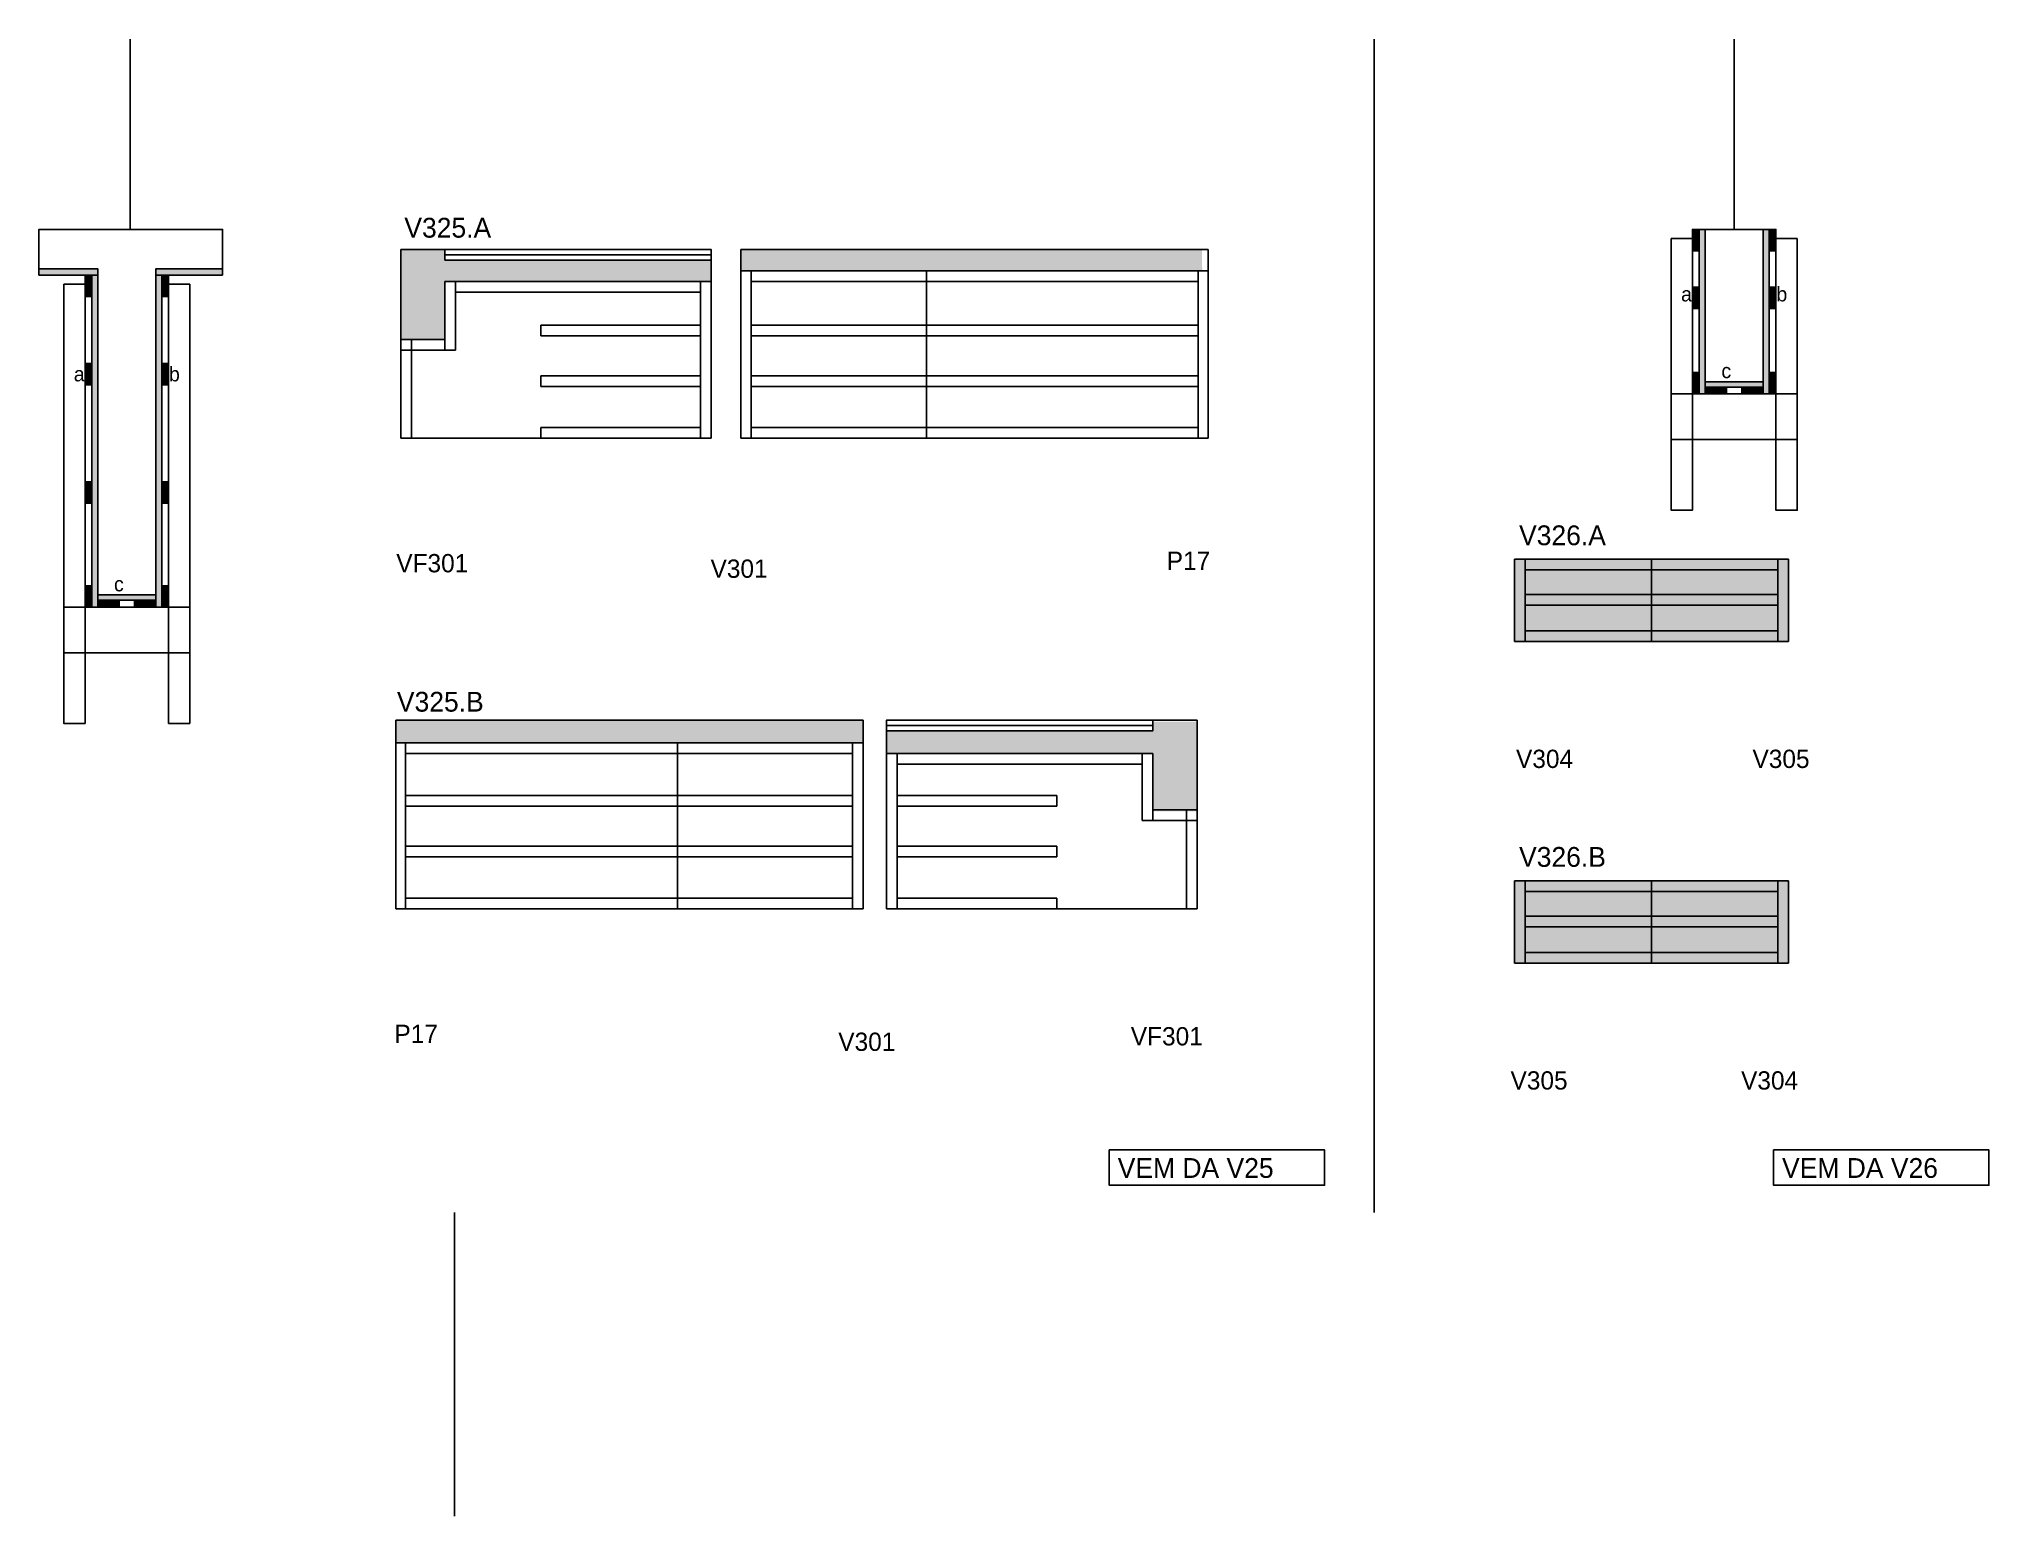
# Model space of a CAD drawing. Header units: metres. Extents: x 3626 to 4907, y 1610 to 2580.
import ezdxf

# ---------------------------------------------------------------- set-up
doc = ezdxf.new("R2010")
doc.units = ezdxf.units.M
for name, color, linetype in [('5', 7, 'Continuous'), ('CONCRETO', 7, 'Continuous'), ('COTA', 7, 'Continuous'), ('detalhes', 7, 'Continuous'), ('Hachura', 7, 'Continuous'), ('Madeira', 7, 'Continuous'), ('Painéis', 7, 'Continuous'), ('REAPROVEITAMENTO', 7, 'Continuous'), ('SARR_2.2x7', 7, 'Continuous'), ('SARR_3.5x7', 7, 'Continuous'), ('Texto Seção', 7, 'Continuous')]:
    doc.layers.add(name, color=color, linetype=linetype)

msp = doc.modelspace()

# ---------------------------------------------------------------- hatches: boundary and pattern name
at = {"layer": 'COTA'}
h = msp.add_hatch(color=7, dxfattribs=at)
h.dxf.hatch_style = 1
h.paths.add_polyline_path([(3892.9, 2382.7), (3892.9, 2420.7), (3892.9, 2420.7), (4067.9, 2420.7), (4067.9, 2420.7), (4067.9, 2434.7), (4067.9, 2434.7), (3892.9, 2434.7), (3892.9, 2434.7), (3892.9, 2441.7), (3892.9, 2441.7), (3863.9, 2441.7), (3863.9, 2441.7), (3863.9, 2382.7), (3863.9, 2382.7), (3892.9, 2382.7)])
h = msp.add_hatch(color=7, dxfattribs=at)
h.dxf.hatch_style = 1
h.paths.add_polyline_path([(4087.2, 2441.7), (4087.2, 2427.7), (4087.2, 2427.7), (4390.3, 2427.7), (4390.3, 2427.7), (4390.1, 2441.7), (4390.1, 2441.7), (4087.2, 2441.7)])
h = msp.add_hatch(color=7, dxfattribs=at)
h.dxf.hatch_style = 1
h.paths.add_polyline_path([(4167.6, 2132.7), (4167.6, 2117.7), (4167.6, 2117.7), (3860.5, 2117.7), (3860.5, 2117.7), (3860.8, 2132.7), (3860.8, 2132.7), (4167.6, 2132.7)])
h = msp.add_hatch(color=7, dxfattribs=at)
h.dxf.hatch_style = 1
h.paths.add_polyline_path([(4357.9, 2072.7), (4357.9, 2110.7), (4357.9, 2110.7), (4183, 2110.7), (4183, 2110.7), (4183, 2125.7), (4183, 2125.7), (4357.9, 2125.7), (4357.9, 2125.7), (4357.9, 2131.7), (4357.9, 2131.7), (4386.9, 2131.7), (4386.9, 2131.7), (4386.9, 2072.7), (4386.9, 2072.7), (4357.9, 2072.7)])
at = {"layer": 'Hachura'}
h = msp.add_hatch(color=7, dxfattribs=at)
h.dxf.hatch_style = 1
h.paths.add_polyline_path([(4716.7, 2440.9), (4712.3, 2440.9), (4712.3, 2440.9), (4712.3, 2454.9), (4712.3, 2454.9), (4716.7, 2454.9), (4716.7, 2454.9), (4716.7, 2440.9)])
h = msp.add_hatch(color=7, dxfattribs=at)
h.dxf.hatch_style = 1
h.paths.add_polyline_path([(4720.7, 2454.9), (4716.7, 2454.9), (4716.7, 2454.9), (4716.7, 2346.9), (4716.7, 2346.9), (4720.7, 2346.9), (4720.7, 2346.9), (4720.7, 2454.9)])
h = msp.add_hatch(color=7, dxfattribs=at)
h.dxf.hatch_style = 1
h.paths.add_polyline_path([(4762.7, 2454.9), (4758.7, 2454.9), (4758.7, 2454.9), (4758.7, 2346.9), (4758.7, 2346.9), (4762.7, 2346.9), (4762.7, 2346.9), (4762.7, 2454.9)])
h = msp.add_hatch(color=7, dxfattribs=at)
h.dxf.hatch_style = 1
h.paths.add_polyline_path([(4762.7, 2440.9), (4767.1, 2440.9), (4767.1, 2440.9), (4767.1, 2454.9), (4767.1, 2454.9), (4762.7, 2454.9), (4762.7, 2454.9), (4762.7, 2440.9)])
h = msp.add_hatch(color=7, dxfattribs=at)
h.dxf.hatch_style = 1
h.paths.add_polyline_path([(3665, 2424.9), (3665, 2428.9), (3665, 2428.9), (3626.3, 2428.9), (3626.3, 2428.9), (3626.3, 2424.9), (3626.3, 2424.9), (3665, 2424.9)])
h = msp.add_hatch(color=7, dxfattribs=at)
h.dxf.hatch_style = 1
h.paths.add_polyline_path([(3656.6, 2410.9), (3661, 2410.9), (3661, 2410.9), (3661, 2424.9), (3661, 2424.9), (3656.6, 2424.9), (3656.6, 2424.9), (3656.6, 2410.9)])
h = msp.add_hatch(color=7, dxfattribs=at)
h.dxf.hatch_style = 1
h.paths.add_polyline_path([(3661, 2424.9), (3665, 2424.9), (3665, 2424.9), (3665, 2206.9), (3665, 2206.9), (3661, 2206.9), (3661, 2206.9), (3661, 2424.9)])
h = msp.add_hatch(color=7, dxfattribs=at)
h.dxf.hatch_style = 1
h.paths.add_polyline_path([(3746.9, 2424.9), (3746.9, 2428.9), (3746.9, 2428.9), (3703, 2428.9), (3703, 2428.9), (3703, 2424.9), (3703, 2424.9), (3746.9, 2424.9)])
h = msp.add_hatch(color=7, dxfattribs=at)
h.dxf.hatch_style = 1
h.paths.add_polyline_path([(3707, 2426.9), (3703, 2426.9), (3703, 2426.9), (3703, 2206.9), (3703, 2206.9), (3707, 2206.9), (3707, 2206.9), (3707, 2426.9)])
h = msp.add_hatch(color=7, dxfattribs=at)
h.dxf.hatch_style = 1
h.paths.add_polyline_path([(3711.4, 2410.9), (3707, 2410.9), (3707, 2410.9), (3707, 2424.9), (3707, 2424.9), (3711.4, 2424.9), (3711.4, 2424.9), (3711.4, 2410.9)])
h = msp.add_hatch(color=7, dxfattribs=at)
h.dxf.hatch_style = 1
h.paths.add_polyline_path([(4716.7, 2402.9), (4712.3, 2402.9), (4712.3, 2402.9), (4712.3, 2416.9), (4712.3, 2416.9), (4716.7, 2416.9), (4716.7, 2416.9), (4716.7, 2402.9)])
h = msp.add_hatch(color=7, dxfattribs=at)
h.dxf.hatch_style = 1
h.paths.add_polyline_path([(4762.7, 2402.9), (4767.1, 2402.9), (4767.1, 2402.9), (4767.1, 2416.9), (4767.1, 2416.9), (4762.7, 2416.9), (4762.7, 2416.9), (4762.7, 2402.9)])
h = msp.add_hatch(color=7, dxfattribs=at)
h.dxf.hatch_style = 1
h.paths.add_polyline_path([(3656.6, 2352.9), (3661, 2352.9), (3661, 2352.9), (3661, 2366.9), (3661, 2366.9), (3656.6, 2366.9), (3656.6, 2366.9), (3656.6, 2352.9)])
h = msp.add_hatch(color=7, dxfattribs=at)
h.dxf.hatch_style = 1
h.paths.add_polyline_path([(3711.4, 2352.9), (3707, 2352.9), (3707, 2352.9), (3707, 2366.9), (3707, 2366.9), (3711.4, 2366.9), (3711.4, 2366.9), (3711.4, 2352.9)])
h = msp.add_hatch(color=7, dxfattribs=at)
h.dxf.hatch_style = 1
h.paths.add_polyline_path([(4716.7, 2346.9), (4712.3, 2346.9), (4712.3, 2346.9), (4712.3, 2360.9), (4712.3, 2360.9), (4716.7, 2360.9), (4716.7, 2360.9), (4716.7, 2346.9)])
h = msp.add_hatch(color=7, dxfattribs=at)
h.dxf.hatch_style = 1
h.paths.add_polyline_path([(4762.7, 2346.9), (4767.1, 2346.9), (4767.1, 2346.9), (4767.1, 2360.9), (4767.1, 2360.9), (4762.7, 2360.9), (4762.7, 2360.9), (4762.7, 2346.9)])
h = msp.add_hatch(color=7, dxfattribs=at)
h.dxf.hatch_style = 1
h.paths.add_polyline_path([(4758.7, 2351.3), (4758.7, 2354.9), (4758.7, 2354.9), (4720.7, 2354.9), (4720.7, 2354.9), (4720.7, 2351.3), (4720.7, 2351.3), (4758.7, 2351.3)])
h = msp.add_hatch(color=7, dxfattribs=at)
h.dxf.hatch_style = 1
h.paths.add_polyline_path([(4720.7, 2346.9), (4720.7, 2351.3), (4720.7, 2351.3), (4734.7, 2351.3), (4734.7, 2351.3), (4734.7, 2346.9), (4734.7, 2346.9), (4720.7, 2346.9)])
h = msp.add_hatch(color=7, dxfattribs=at)
h.dxf.hatch_style = 1
h.paths.add_polyline_path([(4758.7, 2346.9), (4758.7, 2351.3), (4758.7, 2351.3), (4744.7, 2351.3), (4744.7, 2351.3), (4744.7, 2346.9), (4744.7, 2346.9), (4758.7, 2346.9)])
h = msp.add_hatch(color=7, dxfattribs=at)
h.dxf.hatch_style = 1
h.paths.add_polyline_path([(3656.6, 2275.2), (3661, 2275.2), (3661, 2275.2), (3661, 2289.2), (3661, 2289.2), (3656.6, 2289.2), (3656.6, 2289.2), (3656.6, 2275.2)])
h = msp.add_hatch(color=7, dxfattribs=at)
h.dxf.hatch_style = 1
h.paths.add_polyline_path([(3711.4, 2275.2), (3707, 2275.2), (3707, 2275.2), (3707, 2289.2), (3707, 2289.2), (3711.4, 2289.2), (3711.4, 2289.2), (3711.4, 2275.2)])
h = msp.add_hatch(color=7, dxfattribs=at)
h.dxf.hatch_style = 1
h.paths.add_polyline_path([(3656.6, 2206.9), (3661, 2206.9), (3661, 2206.9), (3661, 2220.9), (3661, 2220.9), (3656.6, 2220.9), (3656.6, 2220.9), (3656.6, 2206.9)])
h = msp.add_hatch(color=7, dxfattribs=at)
h.dxf.hatch_style = 1
h.paths.add_polyline_path([(3711.4, 2206.9), (3707, 2206.9), (3707, 2206.9), (3707, 2220.9), (3707, 2220.9), (3711.4, 2220.9), (3711.4, 2220.9), (3711.4, 2206.9)])
h = msp.add_hatch(color=7, dxfattribs=at)
h.dxf.hatch_style = 1
h.paths.add_polyline_path([(3703, 2211.3), (3703, 2214.9), (3703, 2214.9), (3665, 2214.9), (3665, 2214.9), (3665, 2211.3), (3665, 2211.3), (3703, 2211.3)])
h = msp.add_hatch(color=7, dxfattribs=at)
h.dxf.hatch_style = 1
h.paths.add_polyline_path([(3665, 2206.9), (3665, 2211.3), (3665, 2211.3), (3679, 2211.3), (3679, 2211.3), (3679, 2206.9), (3679, 2206.9), (3665, 2206.9)])
h = msp.add_hatch(color=7, dxfattribs=at)
h.dxf.hatch_style = 1
h.paths.add_polyline_path([(3703, 2206.9), (3703, 2211.3), (3703, 2211.3), (3689, 2211.3), (3689, 2211.3), (3689, 2206.9), (3689, 2206.9), (3703, 2206.9)])
at = {"layer": 'REAPROVEITAMENTO'}
h = msp.add_hatch(color=7, dxfattribs=at)
h.dxf.hatch_style = 1
h.paths.add_polyline_path([(4775.4, 2184.2), (4775.4, 2238.3), (4775.4, 2238.3), (4595.4, 2238.5), (4595.4, 2238.5), (4595.4, 2184.4), (4595.4, 2184.4), (4775.4, 2184.2), (4775.4, 2184.2)])
h = msp.add_hatch(color=7, dxfattribs=at)
h.dxf.hatch_style = 1
h.paths.add_polyline_path([(4775.4, 1973), (4775.4, 2027.2), (4775.4, 2027.2), (4595.4, 2027.3), (4595.4, 2027.3), (4595.4, 1973.2), (4595.4, 1973.2), (4775.4, 1973), (4775.4, 1973)])

# ---------------------------------------------------------------- linework, layer by layer
at = {"color": 7, "lineweight": 25}
msp.add_line((3899.2, 1609.9), (3899.2, 1809.2), dxfattribs=at)
at = {"layer": 'CONCRETO', "color": 7, "lineweight": 25}
for points in [[(3626.3, 2428.9), (3626.3, 2454.9), (3746.9, 2454.9), (3746.9, 2428.9), (3703, 2428.9), (3703, 2214.9), (3665, 2214.9), (3665, 2428.9)], [(4720.7, 2454.9), (4720.7, 2454.9), (4758.7, 2454.9), (4758.7, 2426.9), (4758.7, 2426.9), (4758.7, 2354.9), (4720.7, 2354.9), (4720.7, 2454.9)]]:
    msp.add_lwpolyline(points, close=True, dxfattribs=at)
at = {"layer": 'COTA', "color": 7, "lineweight": 25}
for p, q in [((4503.2, 2579.9), (4503.2, 1809.2)), ((3863.9, 2441.7), (3863.9, 2382.7)), ((3892.9, 2441.7), (3863.9, 2441.7)), ((4067.9, 2420.7), (4067.9, 2434.7)), ((4087.2, 2427.7), (4087.2, 2441.7)), ((4394.2, 2441.7), (4087.2, 2441.7)), ((4394.2, 2441.7), (4394.2, 2427.7)), ((3860.6, 2132.7), (3860.6, 2117.7)), ((3860.6, 2132.7), (4167.6, 2132.7)), ((4167.6, 2117.7), (4167.6, 2132.7)), ((4357.9, 2132.7), (4386.9, 2132.7)), ((4386.9, 2132.7), (4386.9, 2073.7)), ((4183, 2110.7), (4183, 2125.7))]:
    msp.add_line(p, q, dxfattribs=at)
at = {"layer": 'Defpoints', "color": 7, "lineweight": 25}
for p, q in [((3686.2, 2454.9), (3686.2, 2579.9)), ((4739.7, 2454.9), (4739.7, 2579.9))]:
    msp.add_line(p, q, dxfattribs=at)
at = {"layer": 'Madeira', "color": 7, "lineweight": 25}
for points in [[(4716.7, 2440.9), (4712.3, 2440.9), (4712.3, 2454.9), (4716.7, 2454.9)], [(4762.7, 2440.9), (4767.1, 2440.9), (4767.1, 2454.9), (4762.7, 2454.9)], [(3656.6, 2410.9), (3661, 2410.9), (3661, 2424.9), (3656.6, 2424.9)], [(3711.4, 2410.9), (3707, 2410.9), (3707, 2424.9), (3711.4, 2424.9)], [(4716.7, 2402.9), (4712.3, 2402.9), (4712.3, 2416.9), (4716.7, 2416.9)], [(4762.7, 2402.9), (4767.1, 2402.9), (4767.1, 2416.9), (4762.7, 2416.9)], [(3656.6, 2352.9), (3661, 2352.9), (3661, 2366.9), (3656.6, 2366.9)], [(3711.4, 2352.9), (3707, 2352.9), (3707, 2366.9), (3711.4, 2366.9)], [(4716.7, 2346.9), (4712.3, 2346.9), (4712.3, 2360.9), (4716.7, 2360.9)], [(4762.7, 2346.9), (4767.1, 2346.9), (4767.1, 2360.9), (4762.7, 2360.9)], [(4720.7, 2346.9), (4720.7, 2351.3), (4734.7, 2351.3), (4734.7, 2346.9)], [(4758.7, 2346.9), (4758.7, 2351.3), (4744.7, 2351.3), (4744.7, 2346.9)], [(3656.6, 2275.2), (3661, 2275.2), (3661, 2289.2), (3656.6, 2289.2)], [(3711.4, 2275.2), (3707, 2275.2), (3707, 2289.2), (3711.4, 2289.2)], [(3656.6, 2206.9), (3661, 2206.9), (3661, 2220.9), (3656.6, 2220.9)], [(3711.4, 2206.9), (3707, 2206.9), (3707, 2220.9), (3711.4, 2220.9)], [(3665, 2206.9), (3665, 2211.3), (3679, 2211.3), (3679, 2206.9)], [(3703, 2206.9), (3703, 2211.3), (3689, 2211.3), (3689, 2206.9)]]:
    msp.add_lwpolyline(points, close=True, dxfattribs=at)
at = {"layer": 'Painéis', "color": 7, "lineweight": 25}
for p, q in [((4067.9, 2420.7), (3892.9, 2420.7)), ((3892.9, 2382.7), (3892.9, 2420.7)), ((4067.9, 2317.7), (4067.9, 2420.7)), ((4087.2, 2427.7), (4394.2, 2427.7)), ((4087.2, 2317.7), (4087.2, 2427.7)), ((4209.2, 2317.7), (4209.2, 2427.7)), ((4394.2, 2317.7), (4394.2, 2427.7)), ((3863.9, 2317.7), (3863.9, 2382.7)), ((3863.9, 2382.7), (3892.9, 2382.7)), ((4067.9, 2317.7), (3863.9, 2317.7)), ((4087.2, 2317.7), (4394.2, 2317.7)), ((4595.4, 2238.3), (4775.4, 2238.3)), ((4595.4, 2184.3), (4595.4, 2238.3)), ((4685.4, 2184.3), (4685.4, 2238.3)), ((4775.4, 2184.3), (4775.4, 2238.3)), ((4595.4, 2184.3), (4775.4, 2184.3)), ((4167.6, 2117.7), (3860.6, 2117.7)), ((3860.6, 2008.7), (3860.6, 2117.7)), ((4045.6, 2008.7), (4045.6, 2117.7)), ((4167.6, 2008.7), (4167.6, 2117.7)), ((4183, 2110.7), (4357.9, 2110.7)), ((4183, 2008.7), (4183, 2110.7)), ((4357.9, 2073.7), (4357.9, 2110.7)), ((4386.9, 2073.7), (4357.9, 2073.7)), ((4386.9, 2008.7), (4386.9, 2073.7)), ((4595.4, 2027.1), (4775.4, 2027.1)), ((4595.4, 1973.1), (4595.4, 2027.1)), ((4685.4, 1973.1), (4685.4, 2027.1)), ((4775.4, 1973.1), (4775.4, 2027.1)), ((4167.6, 2008.7), (3860.6, 2008.7)), ((4183, 2008.7), (4386.9, 2008.7)), ((4595.4, 1973.1), (4775.4, 1973.1))]:
    msp.add_line(p, q, dxfattribs=at)
for points in [[(4716.7, 2454.9), (4720.7, 2454.9), (4720.7, 2346.9), (4716.7, 2346.9)], [(4762.7, 2454.9), (4758.7, 2454.9), (4758.7, 2346.9), (4762.7, 2346.9)], [(4067.9, 2434.7), (3892.9, 2434.7), (3892.9, 2441.7), (4067.9, 2441.7)], [(3665, 2424.9), (3665, 2428.9), (3626.3, 2428.9), (3626.3, 2424.9)], [(3661, 2424.9), (3665, 2424.9), (3665, 2206.9), (3661, 2206.9)], [(3746.9, 2424.9), (3746.9, 2428.9), (3703, 2428.9), (3703, 2424.9)], [(3707, 2424.9), (3703, 2424.9), (3703, 2206.9), (3707, 2206.9)], [(4758.7, 2351.3), (4758.7, 2354.9), (4720.7, 2354.9), (4720.7, 2351.3)], [(3703, 2211.3), (3703, 2214.9), (3665, 2214.9), (3665, 2211.3)], [(4183, 2125.7), (4357.9, 2125.7), (4357.9, 2132.7), (4183, 2132.7)]]:
    msp.add_lwpolyline(points, close=True, dxfattribs=at)
at = {"layer": 'SARR_2.2x7', "color": 7, "lineweight": 25}
for p, q in [((4067.9, 2438.2), (3892.9, 2438.2)), ((3899.9, 2375.7), (3899.9, 2420.7)), ((4060.9, 2317.7), (4060.9, 2420.7)), ((4094.1, 2317.7), (4094.1, 2427.7)), ((4094.1, 2420.7), (4209.2, 2420.7)), ((4209.2, 2420.7), (4387.7, 2420.7)), ((4387.7, 2317.7), (4387.7, 2427.7)), ((4060.9, 2413.7), (3899.9, 2413.7)), ((3870.9, 2317.7), (3870.9, 2382.7)), ((3892.9, 2382.7), (3892.9, 2375.7)), ((3955.9, 2392.1), (4060.9, 2392.1)), ((3955.9, 2385.1), (3955.9, 2392.1)), ((3955.9, 2385.1), (4060.9, 2385.1)), ((4094.1, 2392.1), (4209.2, 2392.1)), ((4094.1, 2385.1), (4209.2, 2385.1)), ((4209.2, 2392.1), (4387.7, 2392.1)), ((4209.2, 2385.1), (4387.7, 2385.1)), ((3863.9, 2375.7), (3892.9, 2375.7)), ((3892.9, 2375.7), (3899.9, 2375.7)), ((3955.9, 2358.8), (4060.9, 2358.8)), ((3955.9, 2351.8), (3955.9, 2358.8)), ((4094.1, 2358.8), (4209.2, 2358.8)), ((4209.2, 2358.8), (4387.7, 2358.8)), ((3955.9, 2351.8), (4060.9, 2351.8)), ((4094.1, 2351.8), (4209.2, 2351.8)), ((4209.2, 2351.8), (4387.7, 2351.8)), ((4060.9, 2324.7), (3955.9, 2324.7)), ((3955.9, 2317.7), (3955.9, 2324.7)), ((4094.1, 2324.7), (4209.2, 2324.7)), ((4209.2, 2324.7), (4387.7, 2324.7)), ((4602.4, 2184.3), (4602.4, 2238.3)), ((4602.4, 2231.3), (4685.4, 2231.3)), ((4685.4, 2231.3), (4768.4, 2231.3)), ((4768.4, 2184.3), (4768.4, 2238.3)), ((4602.4, 2215.1), (4685.4, 2215.1)), ((4602.4, 2208.1), (4685.4, 2208.1)), ((4685.4, 2215.1), (4768.4, 2215.1)), ((4685.4, 2208.1), (4768.4, 2208.1)), ((4602.4, 2191.3), (4685.4, 2191.3)), ((4685.4, 2191.3), (4768.4, 2191.3)), ((4183, 2129.2), (4357.9, 2129.2)), ((3867.1, 2008.7), (3867.1, 2117.7)), ((4160.7, 2008.7), (4160.7, 2117.7)), ((4045.6, 2110.7), (3867.1, 2110.7)), ((4160.7, 2110.7), (4045.6, 2110.7)), ((4189.9, 2008.7), (4189.9, 2110.7)), ((4189.9, 2103.7), (4350.9, 2103.7)), ((4350.9, 2066.7), (4350.9, 2110.7)), ((4045.6, 2083.1), (3867.1, 2083.1)), ((4045.6, 2076.1), (3867.1, 2076.1)), ((4160.7, 2083.1), (4045.6, 2083.1)), ((4160.7, 2076.1), (4045.6, 2076.1)), ((4294.9, 2083.1), (4189.9, 2083.1)), ((4294.9, 2076.1), (4189.9, 2076.1)), ((4294.9, 2076.1), (4294.9, 2083.1)), ((4357.9, 2066.7), (4350.9, 2066.7)), ((4357.9, 2073.7), (4357.9, 2066.7)), ((4386.9, 2066.7), (4357.9, 2066.7)), ((4379.9, 2008.7), (4379.9, 2073.7)), ((4045.6, 2049.8), (3867.1, 2049.8)), ((4160.7, 2049.8), (4045.6, 2049.8)), ((4294.9, 2049.8), (4189.9, 2049.8)), ((4294.9, 2042.8), (4294.9, 2049.8)), ((4045.6, 2042.8), (3867.1, 2042.8)), ((4160.7, 2042.8), (4045.6, 2042.8)), ((4294.9, 2042.8), (4189.9, 2042.8)), ((4602.4, 1973.1), (4602.4, 2027.1)), ((4768.4, 1973.1), (4768.4, 2027.1)), ((4045.6, 2015.7), (3867.1, 2015.7)), ((4160.7, 2015.7), (4045.6, 2015.7)), ((4189.9, 2015.7), (4294.9, 2015.7)), ((4294.9, 2008.7), (4294.9, 2015.7)), ((4602.4, 2020.1), (4685.4, 2020.1)), ((4685.4, 2020.1), (4768.4, 2020.1)), ((4602.4, 2003.9), (4685.4, 2003.9)), ((4685.4, 2003.9), (4768.4, 2003.9)), ((4602.4, 1996.9), (4685.4, 1996.9)), ((4685.4, 1996.9), (4768.4, 1996.9)), ((4602.4, 1980.1), (4685.4, 1980.1)), ((4685.4, 1980.1), (4768.4, 1980.1))]:
    msp.add_line(p, q, dxfattribs=at)
at = {"layer": 'SARR_3.5x7', "color": 7, "lineweight": 25}
for points in [[(4698.3, 2448.9), (4712.3, 2448.9), (4712.3, 2270.5), (4698.3, 2270.5)], [(4781.1, 2448.9), (4767.1, 2448.9), (4767.1, 2270.5), (4781.1, 2270.5)], [(3642.6, 2418.9), (3656.6, 2418.9), (3656.6, 2130.5), (3642.6, 2130.5)], [(3725.4, 2418.9), (3711.4, 2418.9), (3711.4, 2130.5), (3725.4, 2130.5)], [(4698.3, 2346.9), (4781.1, 2346.9), (4781.1, 2316.9), (4698.3, 2316.9)], [(3642.6, 2206.9), (3725.4, 2206.9), (3725.4, 2176.9), (3642.6, 2176.9)]]:
    msp.add_lwpolyline(points, close=True, dxfattribs=at)
at = {"layer": 'Texto Seção', "color": 7, "lineweight": 25}
for points in [[(4329.3, 1850.4), (4470.7, 1850.4), (4470.7, 1827.2), (4329.3, 1827.2)], [(4765.6, 1850.4), (4907, 1850.4), (4907, 1827.2), (4765.6, 1827.2)]]:
    msp.add_lwpolyline(points, close=True, dxfattribs=at)

# ---------------------------------------------------------------- texts
at = {"layer": '5', "color": 7, "lineweight": 25}
for s, p in [('VF301', (3861, 2229.7)), ('P17', (4367, 2231.3)), ('V301', (4067.4, 2226.1)), ('V304', (4596.4, 2101.2)), ('V305', (4751.7, 2101.2)), ('P17', (3859.8, 1920.6)), ('V301', (4151.3, 1915.4)), ('VF301', (4343.4, 1919)), ('V305', (4592.8, 1890)), ('V304', (4744.2, 1890))]:
    msp.add_text(s, height=12, dxfattribs=at).set_placement(p)
at = {"layer": 'detalhes', "color": 7, "lineweight": 25}
for s, p in [('a', (4704.8, 2407.6)), ('b', (4767.4, 2407.6)), ('a', (3649.2, 2355.1)), ('b', (3711.7, 2355.1)), ('c', (4731.3, 2357.2)), ('c', (3675.6, 2217.2))]:
    msp.add_text(s, height=9.6, dxfattribs=at).set_placement(p)
at = {"layer": 'Texto Seção', "color": 7, "lineweight": 25}
for s, p in [('V325.A', (3866.3, 2449.5)), ('V326.A', (4598.4, 2247.5)), ('V325.B', (3861.4, 2138.2)), ('V326.B', (4598.4, 2036.3)), ('VEM DA V25', (4334.8, 1832)), ('VEM DA V26', (4771.1, 1832))]:
    msp.add_text(s, height=13, dxfattribs=at).set_placement(p)

doc.saveas('drawing.dxf')
